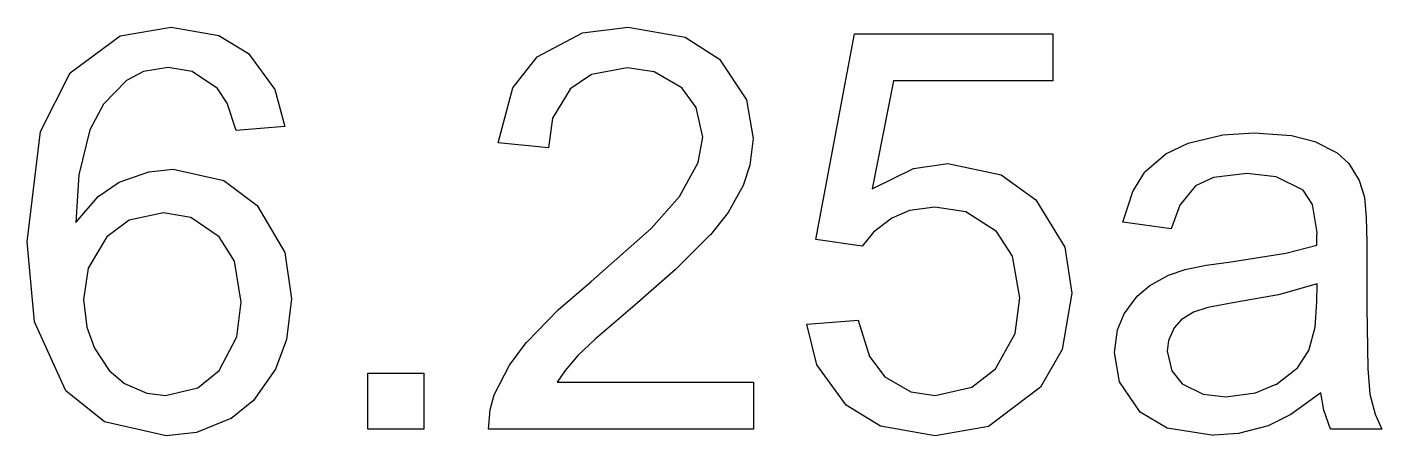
# Model space of a CAD drawing. Header units: millimetres. Extents: x -489 to 574, y -241 to 468.
# Drawn here: x -437.12 to -406.36, y -187.69 to -178.41 of the extents above; entities that cross this region are included whole.
import ezdxf

# ---------------------------------------------------------------- set-up
doc = ezdxf.new("R2010")
doc.units = ezdxf.units.MM
doc.layers.add('01_线宽0.15', color=7, linetype='Continuous')
doc.layers.add('实填充图层01', color=7, linetype='Continuous')

# ---------------------------------------------------------------- blocks, each defined once
blk = doc.blocks.new('图块2066_无名图块')
at = {"layer": '实填充图层01'}
for p, q in [((0.006, 0.146), (-0.213, 0.478)), ((0.213, -0.478), (0.006, 0.146))]:
    blk.add_line(p, q, dxfattribs=at)
blk = doc.blocks.new('图块2067_无名图块')
at = {"layer": '实填充图层01'}
for p, q in [((-0.015, 0.147), (-0.561, 0.239)), ((0.561, -0.239), (-0.015, 0.147))]:
    blk.add_line(p, q, dxfattribs=at)
blk = doc.blocks.new('图块2068_无名图块')
at = {"layer": '实填充图层01'}
for p, q in [((-0.088, 0.056), (-0.474, -0.149)), ((0.474, 0.149), (-0.088, 0.056))]:
    blk.add_line(p, q, dxfattribs=at)
blk = doc.blocks.new('图块2069_无名图块')
at = {"layer": '实填充图层01'}
for p, q in [((0.416, 0.56), (-0.104, 0.02)), ((-0.104, 0.02), (-0.416, -0.56))]:
    blk.add_line(p, q, dxfattribs=at)
blk = doc.blocks.new('图块2070_无名图块')
at = {"layer": '实填充图层01'}
for p, q in [((0.159, 1.051), (-0.091, 0.027)), ((-0.091, 0.027), (-0.159, -1.051))]:
    blk.add_line(p, q, dxfattribs=at)
blk = doc.blocks.new('图块2071_无名图块')
at = {"layer": '实填充图层01'}
for p, q in [((0.015, 0.133), (0.494, 0.455)), ((-0.494, -0.455), (0.015, 0.133))]:
    blk.add_line(p, q, dxfattribs=at)
blk = doc.blocks.new('图块2072_无名图块')
at = {"layer": '实填充图层01'}
for p, q in [((-0.612, -0.149), (0.059, 0.091)), ((0.059, 0.091), (0.612, 0.149))]:
    blk.add_line(p, q, dxfattribs=at)
blk = doc.blocks.new('图块2073_无名图块')
at = {"layer": '实填充图层01'}
for p, q in [((-0.952, 0.412), (0.196, 0.153)), ((0.196, 0.153), (0.952, -0.412))]:
    blk.add_line(p, q, dxfattribs=at)
blk = doc.blocks.new('图块2074_无名图块')
at = {"layer": '实填充图层01'}
for p, q in [((-0.393, 1.063), (0.24, -0.009)), ((0.24, -0.009), (0.393, -1.063))]:
    blk.add_line(p, q, dxfattribs=at)
blk = doc.blocks.new('图块2075_无名图块')
at = {"layer": '实填充图层01'}
for p, q in [((0.184, 0.796), (0.069, -0.125)), ((0.069, -0.125), (-0.184, -0.796))]:
    blk.add_line(p, q, dxfattribs=at)
blk = doc.blocks.new('图块2076_无名图块')
at = {"layer": '实填充图层01'}
for p, q in [((0.508, 0.563), (0.007, -0.153)), ((0.007, -0.153), (-0.508, -0.563))]:
    blk.add_line(p, q, dxfattribs=at)
blk = doc.blocks.new('图块2077_无名图块')
at = {"layer": '实填充图层01'}
for p, q in [((0.732, 0.196), (-0.045, -0.12)), ((-0.045, -0.12), (-0.732, -0.196))]:
    blk.add_line(p, q, dxfattribs=at)
blk = doc.blocks.new('图块2078_无名图块')
at = {"layer": '实填充图层01'}
for p, q in [((-0.263, -0.191), (-1.139, 0.513)), ((1.139, -0.513), (-0.263, -0.191))]:
    blk.add_line(p, q, dxfattribs=at)
blk = doc.blocks.new('图块2079_无名图块')
at = {"layer": '实填充图层01'}
for p, q in [((-0.27, -0.125), (-0.44, 1.691)), ((0.44, -1.691), (-0.27, -0.125))]:
    blk.add_line(p, q, dxfattribs=at)
blk = doc.blocks.new('图块2080_无名图块')
at = {"layer": '实填充图层01'}
for p, q in [((-0.182, 0.584), (0.488, 1.917)), ((-0.488, -1.917), (-0.182, 0.584))]:
    blk.add_line(p, q, dxfattribs=at)
blk = doc.blocks.new('图块2081_无名图块')
at = {"layer": '实填充图层01'}
for p, q in [((-1.147, -0.521), (-0.009, 0.319)), ((-0.009, 0.319), (1.147, 0.521))]:
    blk.add_line(p, q, dxfattribs=at)
blk = doc.blocks.new('图块2082_无名图块')
at = {"layer": '实填充图层01'}
for p, q in [((-0.88, 0.301), (0.201, 0.112)), ((0.201, 0.112), (0.88, -0.301))]:
    blk.add_line(p, q, dxfattribs=at)
blk = doc.blocks.new('图块2083_无名图块')
at = {"layer": '实填充图层01'}
for p, q in [((-0.412, 0.83), (0.185, 0.014)), ((0.185, 0.014), (0.412, -0.83))]:
    blk.add_line(p, q, dxfattribs=at)
blk = doc.blocks.new('图块2084_无名图块')
at = {"layer": '实填充图层01'}
for p, q in [((-0.123, 0.552), (-0.046, -0.079)), ((-0.046, -0.079), (0.123, -0.552))]:
    blk.add_line(p, q, dxfattribs=at)
blk = doc.blocks.new('图块2085_无名图块')
at = {"layer": '实填充图层01'}
for p, q in [((-0.341, 0.401), (-0.006, -0.11)), ((-0.006, -0.11), (0.341, -0.401))]:
    blk.add_line(p, q, dxfattribs=at)
blk = doc.blocks.new('图块2086_无名图块')
at = {"layer": '实填充图层01'}
for p, q in [((-0.465, 0.139), (0.042, -0.085)), ((0.042, -0.085), (0.465, -0.139))]:
    blk.add_line(p, q, dxfattribs=at)
blk = doc.blocks.new('图块2087_无名图块')
at = {"layer": '实填充图层01'}
for p, q in [((0.125, -0.107), (0.61, 0.286)), ((-0.61, -0.286), (0.125, -0.107))]:
    blk.add_line(p, q, dxfattribs=at)
blk = doc.blocks.new('图块2088_无名图块')
at = {"layer": '实填充图层01'}
for p, q in [((0.155, -0.008), (0.253, 0.776)), ((-0.253, -0.776), (0.155, -0.008))]:
    blk.add_line(p, q, dxfattribs=at)
blk = doc.blocks.new('图块2089_无名图块')
at = {"layer": '实填充图层01'}
for p, q in [((0.093, 0.188), (-0.25, 0.743)), ((0.25, -0.743), (0.093, 0.188))]:
    blk.add_line(p, q, dxfattribs=at)
blk = doc.blocks.new('图块2090_无名图块')
at = {"layer": '实填充图层01'}
for p, q in [((-0.009, 0.166), (-0.635, 0.272)), ((0.635, -0.272), (-0.009, 0.166))]:
    blk.add_line(p, q, dxfattribs=at)
blk = doc.blocks.new('图块2091_无名图块')
at = {"layer": '实填充图层01'}
for p, q in [((-0.134, 0.101), (-0.642, -0.272)), ((0.642, 0.272), (-0.134, 0.101))]:
    blk.add_line(p, q, dxfattribs=at)
blk = doc.blocks.new('图块2092_无名图块')
at = {"layer": '实填充图层01'}
for p, q in [((0.264, 0.712), (-0.162, -0.002)), ((-0.162, -0.002), (-0.264, -0.712))]:
    blk.add_line(p, q, dxfattribs=at)
blk = doc.blocks.new('图块2093_无名图块')
at = {"layer": '实填充图层01'}
for p, q in [((-0.03, 0.054), (0.066, 0.388)), ((-0.066, -0.388), (-0.03, 0.054))]:
    blk.add_line(p, q, dxfattribs=at)
blk = doc.blocks.new('图块2094_无名图块')
at = {"layer": '实填充图层01'}
for p, q in [((-0.024, 0.077), (0.371, 0.604)), ((-0.371, -0.604), (-0.024, 0.077))]:
    blk.add_line(p, q, dxfattribs=at)
blk = doc.blocks.new('图块2095_无名图块')
at = {"layer": '实填充图层01'}
for p, q in [((-0.02, 0.037), (0.73, 0.686)), ((-0.73, -0.686), (-0.02, 0.037))]:
    blk.add_line(p, q, dxfattribs=at)
blk = doc.blocks.new('图块2096_无名图块')
at = {"layer": '实填充图层01'}
for p, q in [((0.355, 0.24), (1.001, 0.963)), ((-1.001, -0.963), (0.355, 0.24))]:
    blk.add_line(p, q, dxfattribs=at)
blk = doc.blocks.new('图块2097_无名图块')
at = {"layer": '实填充图层01'}
for p, q in [((0.161, 0.1), (0.263, 0.673)), ((-0.263, -0.673), (0.161, 0.1))]:
    blk.add_line(p, q, dxfattribs=at)
blk = doc.blocks.new('图块2098_无名图块')
at = {"layer": '实填充图层01'}
for p, q in [((0.089, 0.118), (-0.238, 0.56)), ((0.238, -0.56), (0.089, 0.118))]:
    blk.add_line(p, q, dxfattribs=at)
blk = doc.blocks.new('图块2099_无名图块')
at = {"layer": '实填充图层01'}
for p, q in [((-0.004, 0.139), (-0.621, 0.228)), ((0.621, -0.228), (-0.004, 0.139))]:
    blk.add_line(p, q, dxfattribs=at)
blk = doc.blocks.new('图块2100_无名图块')
at = {"layer": '实填充图层01'}
for p, q in [((-0.158, 0.09), (-0.648, -0.241)), ((0.648, 0.241), (-0.158, 0.09))]:
    blk.add_line(p, q, dxfattribs=at)
blk = doc.blocks.new('图块2101_无名图块')
at = {"layer": '实填充图层01'}
for p, q in [((0.246, 0.667), (-0.148, 0.012)), ((-0.148, 0.012), (-0.246, -0.667))]:
    blk.add_line(p, q, dxfattribs=at)
blk = doc.blocks.new('图块2102_无名图块')
at = {"layer": '实填充图层01'}
for p, q in [((-0.107, 0.268), (0.443, 0.978)), ((-0.443, -0.978), (-0.107, 0.268))]:
    blk.add_line(p, q, dxfattribs=at)
blk = doc.blocks.new('图块2103_无名图块')
at = {"layer": '实填充图层01'}
for p, q in [((-0.006, 0.206), (1.034, 0.337)), ((-1.034, -0.337), (-0.006, 0.206))]:
    blk.add_line(p, q, dxfattribs=at)
blk = doc.blocks.new('图块2104_无名图块')
at = {"layer": '实填充图层01'}
for p, q in [((-1.036, 0.363), (0.259, 0.136)), ((0.259, 0.136), (1.036, -0.363))]:
    blk.add_line(p, q, dxfattribs=at)
blk = doc.blocks.new('图块2105_无名图块')
at = {"layer": '实填充图层01'}
for p, q in [((-0.382, 0.901), (0.234, -0.023)), ((0.234, -0.023), (0.382, -0.901))]:
    blk.add_line(p, q, dxfattribs=at)
blk = doc.blocks.new('图块2106_无名图块')
at = {"layer": '实填充图层01'}
for p, q in [((0.112, 0.537), (0.042, -0.069)), ((0.042, -0.069), (-0.112, -0.537))]:
    blk.add_line(p, q, dxfattribs=at)
blk = doc.blocks.new('图块2107_无名图块')
at = {"layer": '实填充图层01'}
for p, q in [((0.37, 0.557), (0.028, -0.053)), ((0.028, -0.053), (-0.37, -0.557))]:
    blk.add_line(p, q, dxfattribs=at)
blk = doc.blocks.new('图块2108_无名图块')
at = {"layer": '实填充图层01'}
for p, q in [((0.861, 0.8), (0.064, 0.011)), ((0.064, 0.011), (-0.861, -0.8))]:
    blk.add_line(p, q, dxfattribs=at)
blk = doc.blocks.new('图块2109_无名图块')
at = {"layer": '实填充图层01'}
for p, q in [((0.647, 0.573), (-0.255, -0.202)), ((-0.255, -0.202), (-0.647, -0.573))]:
    blk.add_line(p, q, dxfattribs=at)
blk = doc.blocks.new('图块2110_无名图块')
at = {"layer": '实填充图层01'}
for p, q in [((0.236, 0.303), (-0.053, -0.036)), ((-0.053, -0.036), (-0.236, -0.303))]:
    blk.add_line(p, q, dxfattribs=at)
blk = doc.blocks.new('图块2111_无名图块')
at = {"layer": '实填充图层01'}
for p, q in [((-0.301, 0.642), (-0.048, -0.181)), ((-0.048, -0.181), (0.301, -0.642))]:
    blk.add_line(p, q, dxfattribs=at)
blk = doc.blocks.new('图块2112_无名图块')
at = {"layer": '实填充图层01'}
for p, q in [((-0.574, 0.215), (0.018, -0.131)), ((0.018, -0.131), (0.574, -0.215))]:
    blk.add_line(p, q, dxfattribs=at)
blk = doc.blocks.new('图块2113_无名图块')
at = {"layer": '实填充图层01'}
for p, q in [((0.146, -0.113), (0.685, 0.304)), ((-0.685, -0.304), (0.146, -0.113))]:
    blk.add_line(p, q, dxfattribs=at)
blk = doc.blocks.new('图块2114_无名图块')
at = {"layer": '实填充图层01'}
for p, q in [((0.169, 0), (0.276, 0.806)), ((-0.276, -0.806), (0.169, 0))]:
    blk.add_line(p, q, dxfattribs=at)
blk = doc.blocks.new('图块2115_无名图块')
at = {"layer": '实填充图层01'}
for p, q in [((0.099, 0.19), (-0.265, 0.754)), ((0.265, -0.754), (0.099, 0.19))]:
    blk.add_line(p, q, dxfattribs=at)
blk = doc.blocks.new('图块2116_无名图块')
at = {"layer": '实填充图层01'}
for p, q in [((0, 0.169), (-0.702, 0.276)), ((0.702, -0.276), (0, 0.169))]:
    blk.add_line(p, q, dxfattribs=at)
blk = doc.blocks.new('图块2117_无名图块')
at = {"layer": '实填充图层01'}
for p, q in [((-0.086, 0.046), (-0.487, -0.124)), ((0.487, 0.124), (-0.086, 0.046))]:
    blk.add_line(p, q, dxfattribs=at)
blk = doc.blocks.new('图块2118_无名图块')
at = {"layer": '实填充图层01'}
for p, q in [((0.338, 0.321), (-0.085, -0.002)), ((-0.085, -0.002), (-0.338, -0.321))]:
    blk.add_line(p, q, dxfattribs=at)
blk = doc.blocks.new('图块2119_无名图块')
at = {"layer": '实填充图层01'}
for p, q in [((-0.856, -0.287), (0.083, 0.176)), ((0.083, 0.176), (0.856, 0.287))]:
    blk.add_line(p, q, dxfattribs=at)
blk = doc.blocks.new('图块2120_无名图块')
at = {"layer": '实填充图层01'}
for p, q in [((-1.002, 0.413), (0.212, 0.154)), ((0.212, 0.154), (1.002, -0.413))]:
    blk.add_line(p, q, dxfattribs=at)
blk = doc.blocks.new('图块2121_无名图块')
at = {"layer": '实填充图层01'}
for p, q in [((-0.408, 1.06), (0.25, -0.011)), ((0.25, -0.011), (0.408, -1.06))]:
    blk.add_line(p, q, dxfattribs=at)
blk = doc.blocks.new('图块2122_无名图块')
at = {"layer": '实填充图层01'}
for p, q in [((0.359, 1.067), (0.134, -0.211)), ((0.134, -0.211), (-0.359, -1.067))]:
    blk.add_line(p, q, dxfattribs=at)
blk = doc.blocks.new('图块2123_无名图块')
at = {"layer": '实填充图层01'}
for p, q in [((1.193, 0.552), (0.014, -0.339)), ((0.014, -0.339), (-1.193, -0.552))]:
    blk.add_line(p, q, dxfattribs=at)
blk = doc.blocks.new('图块2124_无名图块')
at = {"layer": '实填充图层01'}
for p, q in [((-0.233, -0.13), (-1.011, 0.348)), ((1.011, -0.348), (-0.233, -0.13))]:
    blk.add_line(p, q, dxfattribs=at)
blk = doc.blocks.new('图块2125_无名图块')
at = {"layer": '实填充图层01'}
for p, q in [((-0.22, -0.001), (-0.448, 0.922)), ((0.448, -0.922), (-0.22, -0.001))]:
    blk.add_line(p, q, dxfattribs=at)
blk = doc.blocks.new('图块2126_无名图块')
at = {"layer": '实填充图层01'}
for p, q in [((0.599, 0.374), (-0.084, -0.121)), ((-0.084, -0.121), (-0.599, -0.374))]:
    blk.add_line(p, q, dxfattribs=at)
blk = doc.blocks.new('图块2127_无名图块')
at = {"layer": '实填充图层01'}
for p, q in [((0.617, 0.109), (-0.053, -0.067)), ((-0.053, -0.067), (-0.617, -0.109))]:
    blk.add_line(p, q, dxfattribs=at)
blk = doc.blocks.new('图块2128_无名图块')
at = {"layer": '实填充图层01'}
for p, q in [((-0.224, -0.099), (-0.835, 0.265)), ((0.835, -0.265), (-0.224, -0.099))]:
    blk.add_line(p, q, dxfattribs=at)
blk = doc.blocks.new('图块2129_无名图块')
at = {"layer": '实填充图层01'}
for p, q in [((-0.179, 0.008), (-0.292, 0.675)), ((0.292, -0.675), (-0.179, 0.008))]:
    blk.add_line(p, q, dxfattribs=at)
blk = doc.blocks.new('图块2130_无名图块')
at = {"layer": '实填充图层01'}
for p, q in [((-0.041, 0.073), (0.11, 0.441)), ((-0.11, -0.441), (-0.041, 0.073))]:
    blk.add_line(p, q, dxfattribs=at)
blk = doc.blocks.new('图块2131_无名图块')
at = {"layer": '实填充图层01'}
for p, q in [((0.002, 0.077), (0.289, 0.32)), ((-0.289, -0.32), (0.002, 0.077))]:
    blk.add_line(p, q, dxfattribs=at)
blk = doc.blocks.new('图块2132_无名图块')
at = {"layer": '实填充图层01'}
for p, q in [((-0.402, -0.183), (0.026, 0.051)), ((0.026, 0.051), (0.402, 0.183))]:
    blk.add_line(p, q, dxfattribs=at)
blk = doc.blocks.new('图块2133_无名图块')
at = {"layer": '实填充图层01'}
for p, q in [((-0.497, -0.084), (-0.022, 0.011)), ((-0.022, 0.011), (0.497, 0.084))]:
    blk.add_line(p, q, dxfattribs=at)
blk = doc.blocks.new('图块2134_无名图块')
at = {"layer": '实填充图层01'}
for p, q in [((-0.997, -0.192), (0.296, 0.007)), ((0.296, 0.007), (0.997, 0.192))]:
    blk.add_line(p, q, dxfattribs=at)
blk = doc.blocks.new('图块2135_无名图块')
at = {"layer": '实填充图层01'}
for p, q in [((-0.003, -0.145), (0.002, 0.059)), ((0.002, 0.059), (0.003, 0.145))]:
    blk.add_line(p, q, dxfattribs=at)
blk = doc.blocks.new('图块2136_无名图块')
at = {"layer": '实填充图层01'}
for p, q in [((0.059, 0.156), (-0.159, 0.479)), ((0.159, -0.479), (0.059, 0.156))]:
    blk.add_line(p, q, dxfattribs=at)
blk = doc.blocks.new('图块2137_无名图块')
at = {"layer": '实填充图层01'}
for p, q in [((0.026, 0.116), (-0.637, 0.188)), ((0.637, -0.188), (0.026, 0.116))]:
    blk.add_line(p, q, dxfattribs=at)
blk = doc.blocks.new('图块2138_无名图块')
at = {"layer": '实填充图层01'}
for p, q in [((-0.173, 0.051), (-0.583, -0.139)), ((0.583, 0.139), (-0.173, 0.051))]:
    blk.add_line(p, q, dxfattribs=at)
blk = doc.blocks.new('图块2139_无名图块')
at = {"layer": '实填充图层01'}
for p, q in [((0.278, 0.49), (-0.082, 0.047)), ((-0.082, 0.047), (-0.278, -0.49))]:
    blk.add_line(p, q, dxfattribs=at)
blk = doc.blocks.new('图块2140_无名图块')
at = {"layer": '实填充图层01'}
for p, q in [((-0.018, 0.135), (0.245, 0.567)), ((-0.245, -0.567), (-0.018, 0.135))]:
    blk.add_line(p, q, dxfattribs=at)
blk = doc.blocks.new('图块2141_无名图块')
at = {"layer": '实填充图层01'}
for p, q in [((-0.016, 0.088), (0.495, 0.332)), ((-0.495, -0.332), (-0.016, 0.088))]:
    blk.add_line(p, q, dxfattribs=at)
blk = doc.blocks.new('图块2142_无名图块')
at = {"layer": '实填充图层01'}
for p, q in [((-0.749, -0.116), (0.039, 0.071)), ((0.039, 0.071), (0.749, 0.116))]:
    blk.add_line(p, q, dxfattribs=at)
blk = doc.blocks.new('图块2143_无名图块')
at = {"layer": '实填充图层01'}
for p, q in [((-0.688, 0.099), (0.16, 0.037)), ((0.16, 0.037), (0.688, -0.099))]:
    blk.add_line(p, q, dxfattribs=at)
blk = doc.blocks.new('图块2144_无名图块')
at = {"layer": '实填充图层01'}
for p, q in [((-0.388, 0.25), (0.116, -0.005)), ((0.116, -0.005), (0.388, -0.25))]:
    blk.add_line(p, q, dxfattribs=at)
blk = doc.blocks.new('图块2145_无名图块')
at = {"layer": '实填充图层01'}
for p, q in [((-0.175, 0.381), (0.057, -0.007)), ((0.057, -0.007), (0.175, -0.381))]:
    blk.add_line(p, q, dxfattribs=at)
blk = doc.blocks.new('图块2146_无名图块')
at = {"layer": '实填充图层01'}
for p, q in [((-0.027, 0.513), (0.017, 0.05)), ((0.017, 0.05), (0.027, -0.513))]:
    blk.add_line(p, q, dxfattribs=at)
blk = doc.blocks.new('图块2147_无名图块')
at = {"layer": '实填充图层01'}
for p, q in [((-0.035, 0.983), (-0.013, -0.398)), ((-0.013, -0.398), (0.035, -0.983))]:
    blk.add_line(p, q, dxfattribs=at)
blk = doc.blocks.new('图块2148_无名图块')
at = {"layer": '实填充图层01'}
for p, q in [((-0.136, 0.398), (-0.017, -0.056)), ((-0.017, -0.056), (0.136, -0.398))]:
    blk.add_line(p, q, dxfattribs=at)
blk = doc.blocks.new('图块2149_无名图块')
at = {"layer": '实填充图层01'}
for p, q in [((-0.043, 0.02), (-0.108, 0.413)), ((0.108, -0.413), (-0.043, 0.02))]:
    blk.add_line(p, q, dxfattribs=at)
blk = doc.blocks.new('图块2150_无名图块')
at = {"layer": '实填充图层01'}
for p, q in [((0.914, 0.21), (0.04, -0.044)), ((0.04, -0.044), (-0.914, -0.21))]:
    blk.add_line(p, q, dxfattribs=at)
blk = doc.blocks.new('图块2151_无名图块')
at = {"layer": '实填充图层01'}
for p, q in [((0.489, 0.111), (-0.159, -0.007)), ((-0.159, -0.007), (-0.489, -0.111))]:
    blk.add_line(p, q, dxfattribs=at)
blk = doc.blocks.new('图块2152_无名图块')
at = {"layer": '实填充图层01'}
for p, q in [((-0.058, 0.006), (-0.22, -0.18)), ((0.22, 0.18), (-0.058, 0.006))]:
    blk.add_line(p, q, dxfattribs=at)
blk = doc.blocks.new('图块2153_无名图块')
at = {"layer": '实填充图层01'}
for p, q in [((0.078, 0.265), (-0.048, -0.018)), ((-0.048, -0.018), (-0.078, -0.265))]:
    blk.add_line(p, q, dxfattribs=at)
blk = doc.blocks.new('图块2154_无名图块')
at = {"layer": '实填充图层01'}
for p, q in [((-0.169, 0.369), (-0.064, -0.08)), ((-0.064, -0.08), (0.169, -0.369))]:
    blk.add_line(p, q, dxfattribs=at)
blk = doc.blocks.new('图块2155_无名图块')
at = {"layer": '实填充图层01'}
for p, q in [((-0.495, 0.148), (-0.017, -0.091)), ((-0.017, -0.091), (0.495, -0.148))]:
    blk.add_line(p, q, dxfattribs=at)
blk = doc.blocks.new('图块2156_无名图块')
at = {"layer": '实填充图层01'}
for p, q in [((0.103, -0.053), (0.575, 0.141)), ((-0.575, -0.141), (0.103, -0.053))]:
    blk.add_line(p, q, dxfattribs=at)
blk = doc.blocks.new('图块2157_无名图块')
at = {"layer": '实填充图层01'}
for p, q in [((0.11, -0.005), (0.369, 0.383)), ((-0.369, -0.383), (0.11, -0.005))]:
    blk.add_line(p, q, dxfattribs=at)
blk = doc.blocks.new('图块2158_无名图块')
at = {"layer": '实填充图层01'}
for p, q in [((0.055, -0.021), (0.09, 0.556)), ((-0.09, -0.556), (0.055, -0.021))]:
    blk.add_line(p, q, dxfattribs=at)
blk = doc.blocks.new('图块2312_无名图块')
at = {"layer": '实填充图层01'}
for p, q in [((0.006, 0.146), (-0.213, 0.478)), ((0.213, -0.478), (0.006, 0.146))]:
    blk.add_line(p, q, dxfattribs=at)
blk = doc.blocks.new('图块2313_无名图块')
at = {"layer": '实填充图层01'}
for p, q in [((-0.015, 0.147), (-0.561, 0.239)), ((0.561, -0.239), (-0.015, 0.147))]:
    blk.add_line(p, q, dxfattribs=at)
blk = doc.blocks.new('图块2314_无名图块')
at = {"layer": '实填充图层01'}
for p, q in [((-0.088, 0.056), (-0.474, -0.149)), ((0.474, 0.149), (-0.088, 0.056))]:
    blk.add_line(p, q, dxfattribs=at)
blk = doc.blocks.new('图块2315_无名图块')
at = {"layer": '实填充图层01'}
for p, q in [((0.416, 0.56), (-0.104, 0.02)), ((-0.104, 0.02), (-0.416, -0.56))]:
    blk.add_line(p, q, dxfattribs=at)
blk = doc.blocks.new('图块2316_无名图块')
at = {"layer": '实填充图层01'}
for p, q in [((0.159, 1.051), (-0.091, 0.027)), ((-0.091, 0.027), (-0.159, -1.051))]:
    blk.add_line(p, q, dxfattribs=at)
blk = doc.blocks.new('图块2317_无名图块')
at = {"layer": '实填充图层01'}
for p, q in [((0.015, 0.133), (0.494, 0.455)), ((-0.494, -0.455), (0.015, 0.133))]:
    blk.add_line(p, q, dxfattribs=at)
blk = doc.blocks.new('图块2318_无名图块')
at = {"layer": '实填充图层01'}
for p, q in [((-0.612, -0.149), (0.059, 0.091)), ((0.059, 0.091), (0.612, 0.149))]:
    blk.add_line(p, q, dxfattribs=at)
blk = doc.blocks.new('图块2319_无名图块')
at = {"layer": '实填充图层01'}
for p, q in [((-0.952, 0.412), (0.196, 0.153)), ((0.196, 0.153), (0.952, -0.412))]:
    blk.add_line(p, q, dxfattribs=at)
blk = doc.blocks.new('图块2320_无名图块')
at = {"layer": '实填充图层01'}
for p, q in [((-0.393, 1.063), (0.24, -0.009)), ((0.24, -0.009), (0.393, -1.063))]:
    blk.add_line(p, q, dxfattribs=at)
blk = doc.blocks.new('图块2321_无名图块')
at = {"layer": '实填充图层01'}
for p, q in [((0.184, 0.796), (0.069, -0.125)), ((0.069, -0.125), (-0.184, -0.796))]:
    blk.add_line(p, q, dxfattribs=at)
blk = doc.blocks.new('图块2322_无名图块')
at = {"layer": '实填充图层01'}
for p, q in [((0.508, 0.563), (0.007, -0.153)), ((0.007, -0.153), (-0.508, -0.563))]:
    blk.add_line(p, q, dxfattribs=at)
blk = doc.blocks.new('图块2323_无名图块')
at = {"layer": '实填充图层01'}
for p, q in [((0.732, 0.196), (-0.045, -0.12)), ((-0.045, -0.12), (-0.732, -0.196))]:
    blk.add_line(p, q, dxfattribs=at)
blk = doc.blocks.new('图块2324_无名图块')
at = {"layer": '实填充图层01'}
for p, q in [((-0.263, -0.191), (-1.139, 0.513)), ((1.139, -0.513), (-0.263, -0.191))]:
    blk.add_line(p, q, dxfattribs=at)
blk = doc.blocks.new('图块2325_无名图块')
at = {"layer": '实填充图层01'}
for p, q in [((-0.27, -0.125), (-0.44, 1.691)), ((0.44, -1.691), (-0.27, -0.125))]:
    blk.add_line(p, q, dxfattribs=at)
blk = doc.blocks.new('图块2326_无名图块')
at = {"layer": '实填充图层01'}
for p, q in [((-0.182, 0.584), (0.488, 1.917)), ((-0.488, -1.917), (-0.182, 0.584))]:
    blk.add_line(p, q, dxfattribs=at)
blk = doc.blocks.new('图块2327_无名图块')
at = {"layer": '实填充图层01'}
for p, q in [((-1.147, -0.521), (-0.009, 0.319)), ((-0.009, 0.319), (1.147, 0.521))]:
    blk.add_line(p, q, dxfattribs=at)
blk = doc.blocks.new('图块2328_无名图块')
at = {"layer": '实填充图层01'}
for p, q in [((-0.88, 0.301), (0.201, 0.112)), ((0.201, 0.112), (0.88, -0.301))]:
    blk.add_line(p, q, dxfattribs=at)
blk = doc.blocks.new('图块2329_无名图块')
at = {"layer": '实填充图层01'}
for p, q in [((-0.412, 0.83), (0.185, 0.014)), ((0.185, 0.014), (0.412, -0.83))]:
    blk.add_line(p, q, dxfattribs=at)
blk = doc.blocks.new('图块2330_无名图块')
at = {"layer": '实填充图层01'}
for p, q in [((-0.123, 0.552), (-0.046, -0.079)), ((-0.046, -0.079), (0.123, -0.552))]:
    blk.add_line(p, q, dxfattribs=at)
blk = doc.blocks.new('图块2331_无名图块')
at = {"layer": '实填充图层01'}
for p, q in [((-0.341, 0.401), (-0.006, -0.11)), ((-0.006, -0.11), (0.341, -0.401))]:
    blk.add_line(p, q, dxfattribs=at)
blk = doc.blocks.new('图块2332_无名图块')
at = {"layer": '实填充图层01'}
for p, q in [((-0.465, 0.139), (0.042, -0.085)), ((0.042, -0.085), (0.465, -0.139))]:
    blk.add_line(p, q, dxfattribs=at)
blk = doc.blocks.new('图块2333_无名图块')
at = {"layer": '实填充图层01'}
for p, q in [((0.125, -0.107), (0.61, 0.286)), ((-0.61, -0.286), (0.125, -0.107))]:
    blk.add_line(p, q, dxfattribs=at)
blk = doc.blocks.new('图块2334_无名图块')
at = {"layer": '实填充图层01'}
for p, q in [((0.155, -0.008), (0.253, 0.776)), ((-0.253, -0.776), (0.155, -0.008))]:
    blk.add_line(p, q, dxfattribs=at)
blk = doc.blocks.new('图块2335_无名图块')
at = {"layer": '实填充图层01'}
for p, q in [((0.093, 0.188), (-0.25, 0.743)), ((0.25, -0.743), (0.093, 0.188))]:
    blk.add_line(p, q, dxfattribs=at)
blk = doc.blocks.new('图块2336_无名图块')
at = {"layer": '实填充图层01'}
for p, q in [((-0.009, 0.166), (-0.635, 0.272)), ((0.635, -0.272), (-0.009, 0.166))]:
    blk.add_line(p, q, dxfattribs=at)
blk = doc.blocks.new('图块2337_无名图块')
at = {"layer": '实填充图层01'}
for p, q in [((-0.134, 0.101), (-0.642, -0.272)), ((0.642, 0.272), (-0.134, 0.101))]:
    blk.add_line(p, q, dxfattribs=at)
blk = doc.blocks.new('图块2338_无名图块')
at = {"layer": '实填充图层01'}
for p, q in [((0.264, 0.712), (-0.162, -0.002)), ((-0.162, -0.002), (-0.264, -0.712))]:
    blk.add_line(p, q, dxfattribs=at)
blk = doc.blocks.new('图块2339_无名图块')
at = {"layer": '实填充图层01'}
for p, q in [((-0.03, 0.054), (0.066, 0.388)), ((-0.066, -0.388), (-0.03, 0.054))]:
    blk.add_line(p, q, dxfattribs=at)
blk = doc.blocks.new('图块2340_无名图块')
at = {"layer": '实填充图层01'}
for p, q in [((-0.024, 0.077), (0.371, 0.604)), ((-0.371, -0.604), (-0.024, 0.077))]:
    blk.add_line(p, q, dxfattribs=at)
blk = doc.blocks.new('图块2341_无名图块')
at = {"layer": '实填充图层01'}
for p, q in [((-0.02, 0.037), (0.73, 0.686)), ((-0.73, -0.686), (-0.02, 0.037))]:
    blk.add_line(p, q, dxfattribs=at)
blk = doc.blocks.new('图块2342_无名图块')
at = {"layer": '实填充图层01'}
for p, q in [((0.355, 0.24), (1.001, 0.963)), ((-1.001, -0.963), (0.355, 0.24))]:
    blk.add_line(p, q, dxfattribs=at)
blk = doc.blocks.new('图块2343_无名图块')
at = {"layer": '实填充图层01'}
for p, q in [((0.161, 0.1), (0.263, 0.673)), ((-0.263, -0.673), (0.161, 0.1))]:
    blk.add_line(p, q, dxfattribs=at)
blk = doc.blocks.new('图块2344_无名图块')
at = {"layer": '实填充图层01'}
for p, q in [((0.089, 0.118), (-0.238, 0.56)), ((0.238, -0.56), (0.089, 0.118))]:
    blk.add_line(p, q, dxfattribs=at)
blk = doc.blocks.new('图块2345_无名图块')
at = {"layer": '实填充图层01'}
for p, q in [((-0.004, 0.139), (-0.621, 0.228)), ((0.621, -0.228), (-0.004, 0.139))]:
    blk.add_line(p, q, dxfattribs=at)
blk = doc.blocks.new('图块2346_无名图块')
at = {"layer": '实填充图层01'}
for p, q in [((-0.158, 0.09), (-0.648, -0.241)), ((0.648, 0.241), (-0.158, 0.09))]:
    blk.add_line(p, q, dxfattribs=at)
blk = doc.blocks.new('图块2347_无名图块')
at = {"layer": '实填充图层01'}
for p, q in [((0.246, 0.667), (-0.148, 0.012)), ((-0.148, 0.012), (-0.246, -0.667))]:
    blk.add_line(p, q, dxfattribs=at)
blk = doc.blocks.new('图块2348_无名图块')
at = {"layer": '实填充图层01'}
for p, q in [((-0.107, 0.268), (0.443, 0.978)), ((-0.443, -0.978), (-0.107, 0.268))]:
    blk.add_line(p, q, dxfattribs=at)
blk = doc.blocks.new('图块2349_无名图块')
at = {"layer": '实填充图层01'}
for p, q in [((-0.006, 0.206), (1.034, 0.337)), ((-1.034, -0.337), (-0.006, 0.206))]:
    blk.add_line(p, q, dxfattribs=at)
blk = doc.blocks.new('图块2350_无名图块')
at = {"layer": '实填充图层01'}
for p, q in [((-1.036, 0.363), (0.259, 0.136)), ((0.259, 0.136), (1.036, -0.363))]:
    blk.add_line(p, q, dxfattribs=at)
blk = doc.blocks.new('图块2351_无名图块')
at = {"layer": '实填充图层01'}
for p, q in [((-0.382, 0.901), (0.234, -0.023)), ((0.234, -0.023), (0.382, -0.901))]:
    blk.add_line(p, q, dxfattribs=at)
blk = doc.blocks.new('图块2352_无名图块')
at = {"layer": '实填充图层01'}
for p, q in [((0.112, 0.537), (0.042, -0.069)), ((0.042, -0.069), (-0.112, -0.537))]:
    blk.add_line(p, q, dxfattribs=at)
blk = doc.blocks.new('图块2353_无名图块')
at = {"layer": '实填充图层01'}
for p, q in [((0.37, 0.557), (0.028, -0.053)), ((0.028, -0.053), (-0.37, -0.557))]:
    blk.add_line(p, q, dxfattribs=at)
blk = doc.blocks.new('图块2354_无名图块')
at = {"layer": '实填充图层01'}
for p, q in [((0.861, 0.8), (0.064, 0.011)), ((0.064, 0.011), (-0.861, -0.8))]:
    blk.add_line(p, q, dxfattribs=at)
blk = doc.blocks.new('图块2355_无名图块')
at = {"layer": '实填充图层01'}
for p, q in [((0.647, 0.573), (-0.255, -0.202)), ((-0.255, -0.202), (-0.647, -0.573))]:
    blk.add_line(p, q, dxfattribs=at)
blk = doc.blocks.new('图块2356_无名图块')
at = {"layer": '实填充图层01'}
for p, q in [((0.236, 0.303), (-0.053, -0.036)), ((-0.053, -0.036), (-0.236, -0.303))]:
    blk.add_line(p, q, dxfattribs=at)
blk = doc.blocks.new('图块2357_无名图块')
at = {"layer": '实填充图层01'}
for p, q in [((-0.301, 0.642), (-0.048, -0.181)), ((-0.048, -0.181), (0.301, -0.642))]:
    blk.add_line(p, q, dxfattribs=at)
blk = doc.blocks.new('图块2358_无名图块')
at = {"layer": '实填充图层01'}
for p, q in [((-0.574, 0.215), (0.018, -0.131)), ((0.018, -0.131), (0.574, -0.215))]:
    blk.add_line(p, q, dxfattribs=at)
blk = doc.blocks.new('图块2359_无名图块')
at = {"layer": '实填充图层01'}
for p, q in [((0.146, -0.113), (0.685, 0.304)), ((-0.685, -0.304), (0.146, -0.113))]:
    blk.add_line(p, q, dxfattribs=at)
blk = doc.blocks.new('图块2360_无名图块')
at = {"layer": '实填充图层01'}
for p, q in [((0.169, 0), (0.276, 0.806)), ((-0.276, -0.806), (0.169, 0))]:
    blk.add_line(p, q, dxfattribs=at)
blk = doc.blocks.new('图块2361_无名图块')
at = {"layer": '实填充图层01'}
for p, q in [((0.099, 0.19), (-0.265, 0.754)), ((0.265, -0.754), (0.099, 0.19))]:
    blk.add_line(p, q, dxfattribs=at)
blk = doc.blocks.new('图块2362_无名图块')
at = {"layer": '实填充图层01'}
for p, q in [((0, 0.169), (-0.702, 0.276)), ((0.702, -0.276), (0, 0.169))]:
    blk.add_line(p, q, dxfattribs=at)
blk = doc.blocks.new('图块2363_无名图块')
at = {"layer": '实填充图层01'}
for p, q in [((-0.086, 0.046), (-0.487, -0.124)), ((0.487, 0.124), (-0.086, 0.046))]:
    blk.add_line(p, q, dxfattribs=at)
blk = doc.blocks.new('图块2364_无名图块')
at = {"layer": '实填充图层01'}
for p, q in [((0.338, 0.321), (-0.085, -0.002)), ((-0.085, -0.002), (-0.338, -0.321))]:
    blk.add_line(p, q, dxfattribs=at)
blk = doc.blocks.new('图块2365_无名图块')
at = {"layer": '实填充图层01'}
for p, q in [((-0.856, -0.287), (0.083, 0.176)), ((0.083, 0.176), (0.856, 0.287))]:
    blk.add_line(p, q, dxfattribs=at)
blk = doc.blocks.new('图块2366_无名图块')
at = {"layer": '实填充图层01'}
for p, q in [((-1.002, 0.413), (0.212, 0.154)), ((0.212, 0.154), (1.002, -0.413))]:
    blk.add_line(p, q, dxfattribs=at)
blk = doc.blocks.new('图块2367_无名图块')
at = {"layer": '实填充图层01'}
for p, q in [((-0.408, 1.06), (0.25, -0.011)), ((0.25, -0.011), (0.408, -1.06))]:
    blk.add_line(p, q, dxfattribs=at)
blk = doc.blocks.new('图块2368_无名图块')
at = {"layer": '实填充图层01'}
for p, q in [((0.359, 1.067), (0.134, -0.211)), ((0.134, -0.211), (-0.359, -1.067))]:
    blk.add_line(p, q, dxfattribs=at)
blk = doc.blocks.new('图块2369_无名图块')
at = {"layer": '实填充图层01'}
for p, q in [((1.193, 0.552), (0.014, -0.339)), ((0.014, -0.339), (-1.193, -0.552))]:
    blk.add_line(p, q, dxfattribs=at)
blk = doc.blocks.new('图块2370_无名图块')
at = {"layer": '实填充图层01'}
for p, q in [((-0.233, -0.13), (-1.011, 0.348)), ((1.011, -0.348), (-0.233, -0.13))]:
    blk.add_line(p, q, dxfattribs=at)
blk = doc.blocks.new('图块2371_无名图块')
at = {"layer": '实填充图层01'}
for p, q in [((-0.22, -0.001), (-0.448, 0.922)), ((0.448, -0.922), (-0.22, -0.001))]:
    blk.add_line(p, q, dxfattribs=at)
blk = doc.blocks.new('图块2372_无名图块')
at = {"layer": '实填充图层01'}
for p, q in [((0.599, 0.374), (-0.084, -0.121)), ((-0.084, -0.121), (-0.599, -0.374))]:
    blk.add_line(p, q, dxfattribs=at)
blk = doc.blocks.new('图块2373_无名图块')
at = {"layer": '实填充图层01'}
for p, q in [((0.617, 0.109), (-0.053, -0.067)), ((-0.053, -0.067), (-0.617, -0.109))]:
    blk.add_line(p, q, dxfattribs=at)
blk = doc.blocks.new('图块2374_无名图块')
at = {"layer": '实填充图层01'}
for p, q in [((-0.224, -0.099), (-0.835, 0.265)), ((0.835, -0.265), (-0.224, -0.099))]:
    blk.add_line(p, q, dxfattribs=at)
blk = doc.blocks.new('图块2375_无名图块')
at = {"layer": '实填充图层01'}
for p, q in [((-0.179, 0.008), (-0.292, 0.675)), ((0.292, -0.675), (-0.179, 0.008))]:
    blk.add_line(p, q, dxfattribs=at)
blk = doc.blocks.new('图块2376_无名图块')
at = {"layer": '实填充图层01'}
for p, q in [((-0.041, 0.073), (0.11, 0.441)), ((-0.11, -0.441), (-0.041, 0.073))]:
    blk.add_line(p, q, dxfattribs=at)
blk = doc.blocks.new('图块2377_无名图块')
at = {"layer": '实填充图层01'}
for p, q in [((0.002, 0.077), (0.289, 0.32)), ((-0.289, -0.32), (0.002, 0.077))]:
    blk.add_line(p, q, dxfattribs=at)
blk = doc.blocks.new('图块2378_无名图块')
at = {"layer": '实填充图层01'}
for p, q in [((-0.402, -0.183), (0.026, 0.051)), ((0.026, 0.051), (0.402, 0.183))]:
    blk.add_line(p, q, dxfattribs=at)
blk = doc.blocks.new('图块2379_无名图块')
at = {"layer": '实填充图层01'}
for p, q in [((-0.497, -0.084), (-0.022, 0.011)), ((-0.022, 0.011), (0.497, 0.084))]:
    blk.add_line(p, q, dxfattribs=at)
blk = doc.blocks.new('图块2380_无名图块')
at = {"layer": '实填充图层01'}
for p, q in [((-0.997, -0.192), (0.296, 0.007)), ((0.296, 0.007), (0.997, 0.192))]:
    blk.add_line(p, q, dxfattribs=at)
blk = doc.blocks.new('图块2381_无名图块')
at = {"layer": '实填充图层01'}
for p, q in [((-0.003, -0.145), (0.002, 0.059)), ((0.002, 0.059), (0.003, 0.145))]:
    blk.add_line(p, q, dxfattribs=at)
blk = doc.blocks.new('图块2382_无名图块')
at = {"layer": '实填充图层01'}
for p, q in [((0.059, 0.156), (-0.159, 0.479)), ((0.159, -0.479), (0.059, 0.156))]:
    blk.add_line(p, q, dxfattribs=at)
blk = doc.blocks.new('图块2383_无名图块')
at = {"layer": '实填充图层01'}
for p, q in [((0.026, 0.116), (-0.637, 0.188)), ((0.637, -0.188), (0.026, 0.116))]:
    blk.add_line(p, q, dxfattribs=at)
blk = doc.blocks.new('图块2384_无名图块')
at = {"layer": '实填充图层01'}
for p, q in [((-0.173, 0.051), (-0.583, -0.139)), ((0.583, 0.139), (-0.173, 0.051))]:
    blk.add_line(p, q, dxfattribs=at)
blk = doc.blocks.new('图块2385_无名图块')
at = {"layer": '实填充图层01'}
for p, q in [((0.278, 0.49), (-0.082, 0.047)), ((-0.082, 0.047), (-0.278, -0.49))]:
    blk.add_line(p, q, dxfattribs=at)
blk = doc.blocks.new('图块2386_无名图块')
at = {"layer": '实填充图层01'}
for p, q in [((-0.018, 0.135), (0.245, 0.567)), ((-0.245, -0.567), (-0.018, 0.135))]:
    blk.add_line(p, q, dxfattribs=at)
blk = doc.blocks.new('图块2387_无名图块')
at = {"layer": '实填充图层01'}
for p, q in [((-0.016, 0.088), (0.495, 0.332)), ((-0.495, -0.332), (-0.016, 0.088))]:
    blk.add_line(p, q, dxfattribs=at)
blk = doc.blocks.new('图块2388_无名图块')
at = {"layer": '实填充图层01'}
for p, q in [((-0.749, -0.116), (0.039, 0.071)), ((0.039, 0.071), (0.749, 0.116))]:
    blk.add_line(p, q, dxfattribs=at)
blk = doc.blocks.new('图块2389_无名图块')
at = {"layer": '实填充图层01'}
for p, q in [((-0.688, 0.099), (0.16, 0.037)), ((0.16, 0.037), (0.688, -0.099))]:
    blk.add_line(p, q, dxfattribs=at)
blk = doc.blocks.new('图块2390_无名图块')
at = {"layer": '实填充图层01'}
for p, q in [((-0.388, 0.25), (0.116, -0.005)), ((0.116, -0.005), (0.388, -0.25))]:
    blk.add_line(p, q, dxfattribs=at)
blk = doc.blocks.new('图块2391_无名图块')
at = {"layer": '实填充图层01'}
for p, q in [((-0.175, 0.381), (0.057, -0.007)), ((0.057, -0.007), (0.175, -0.381))]:
    blk.add_line(p, q, dxfattribs=at)
blk = doc.blocks.new('图块2392_无名图块')
at = {"layer": '实填充图层01'}
for p, q in [((-0.027, 0.513), (0.017, 0.05)), ((0.017, 0.05), (0.027, -0.513))]:
    blk.add_line(p, q, dxfattribs=at)
blk = doc.blocks.new('图块2393_无名图块')
at = {"layer": '实填充图层01'}
for p, q in [((-0.035, 0.983), (-0.013, -0.398)), ((-0.013, -0.398), (0.035, -0.983))]:
    blk.add_line(p, q, dxfattribs=at)
blk = doc.blocks.new('图块2394_无名图块')
at = {"layer": '实填充图层01'}
for p, q in [((-0.136, 0.398), (-0.017, -0.056)), ((-0.017, -0.056), (0.136, -0.398))]:
    blk.add_line(p, q, dxfattribs=at)
blk = doc.blocks.new('图块2395_无名图块')
at = {"layer": '实填充图层01'}
for p, q in [((-0.043, 0.02), (-0.108, 0.413)), ((0.108, -0.413), (-0.043, 0.02))]:
    blk.add_line(p, q, dxfattribs=at)
blk = doc.blocks.new('图块2396_无名图块')
at = {"layer": '实填充图层01'}
for p, q in [((0.914, 0.21), (0.04, -0.044)), ((0.04, -0.044), (-0.914, -0.21))]:
    blk.add_line(p, q, dxfattribs=at)
blk = doc.blocks.new('图块2397_无名图块')
at = {"layer": '实填充图层01'}
for p, q in [((0.489, 0.111), (-0.159, -0.007)), ((-0.159, -0.007), (-0.489, -0.111))]:
    blk.add_line(p, q, dxfattribs=at)
blk = doc.blocks.new('图块2398_无名图块')
at = {"layer": '实填充图层01'}
for p, q in [((-0.058, 0.006), (-0.22, -0.18)), ((0.22, 0.18), (-0.058, 0.006))]:
    blk.add_line(p, q, dxfattribs=at)
blk = doc.blocks.new('图块2399_无名图块')
at = {"layer": '实填充图层01'}
for p, q in [((0.078, 0.265), (-0.048, -0.018)), ((-0.048, -0.018), (-0.078, -0.265))]:
    blk.add_line(p, q, dxfattribs=at)
blk = doc.blocks.new('图块2400_无名图块')
at = {"layer": '实填充图层01'}
for p, q in [((-0.169, 0.369), (-0.064, -0.08)), ((-0.064, -0.08), (0.169, -0.369))]:
    blk.add_line(p, q, dxfattribs=at)
blk = doc.blocks.new('图块2401_无名图块')
at = {"layer": '实填充图层01'}
for p, q in [((-0.495, 0.148), (-0.017, -0.091)), ((-0.017, -0.091), (0.495, -0.148))]:
    blk.add_line(p, q, dxfattribs=at)
blk = doc.blocks.new('图块2402_无名图块')
at = {"layer": '实填充图层01'}
for p, q in [((0.103, -0.053), (0.575, 0.141)), ((-0.575, -0.141), (0.103, -0.053))]:
    blk.add_line(p, q, dxfattribs=at)
blk = doc.blocks.new('图块2403_无名图块')
at = {"layer": '实填充图层01'}
for p, q in [((0.11, -0.005), (0.369, 0.383)), ((-0.369, -0.383), (0.11, -0.005))]:
    blk.add_line(p, q, dxfattribs=at)
blk = doc.blocks.new('图块2404_无名图块')
at = {"layer": '实填充图层01'}
for p, q in [((0.055, -0.021), (0.09, 0.556)), ((-0.09, -0.556), (0.055, -0.021))]:
    blk.add_line(p, q, dxfattribs=at)

msp = doc.modelspace()

# ---------------------------------------------------------------- linework, layer by layer
at = {"layer": '01_线宽0.15'}
for p, q in [((-419.215, -183.232), (-418.339, -178.559)), ((-419.215, -183.232), (-418.339, -178.559)), ((-418.339, -178.559), (-413.83, -178.559)), ((-418.339, -178.559), (-413.83, -178.559)), ((-413.83, -178.559), (-413.83, -179.626)), ((-413.83, -178.559), (-413.83, -179.626)), ((-417.447, -179.626), (-417.932, -182.079)), ((-417.447, -179.626), (-417.932, -182.079)), ((-413.83, -179.626), (-417.447, -179.626)), ((-413.83, -179.626), (-417.447, -179.626)), ((-431.269, -180.667), (-432.374, -180.756)), ((-431.269, -180.667), (-432.374, -180.756)), ((-425.288, -181.15), (-426.431, -181.035)), ((-425.288, -181.15), (-426.431, -181.035)), ((-411.148, -182.991), (-412.24, -182.839)), ((-411.148, -182.991), (-412.24, -182.839)), ((-418.161, -183.385), (-419.215, -183.232)), ((-418.161, -183.385), (-419.215, -183.232)), ((-406.703, -183.294), (-406.703, -184.775)), ((-406.703, -183.294), (-406.703, -184.775)), ((-407.84, -184.642), (-407.834, -184.236)), ((-407.84, -184.642), (-407.834, -184.236)), ((-419.418, -185.15), (-418.25, -185.061)), ((-419.418, -185.15), (-418.25, -185.061)), ((-429.388, -187.538), (-429.388, -186.268)), ((-429.388, -186.268), (-428.118, -186.268)), ((-429.388, -187.538), (-429.388, -186.268)), ((-429.388, -186.268), (-428.118, -186.268)), ((-428.118, -186.268), (-428.118, -187.538)), ((-428.118, -186.268), (-428.118, -187.538)), ((-425.091, -186.471), (-420.627, -186.471)), ((-425.091, -186.471), (-420.627, -186.471)), ((-420.627, -186.471), (-420.627, -187.538)), ((-420.627, -186.471), (-420.627, -187.538)), ((-428.118, -187.538), (-429.388, -187.538)), ((-428.118, -187.538), (-429.388, -187.538)), ((-420.627, -187.538), (-426.647, -187.538)), ((-420.627, -187.538), (-426.647, -187.538)), ((-406.36, -187.538), (-407.529, -187.538)), ((-406.36, -187.538), (-407.529, -187.538))]:
    msp.add_line(p, q, dxfattribs=at)

# ---------------------------------------------------------------- block references
for name, p in [('图块2081_无名图块', (-435.001, -178.927)), ('图块2327_无名图块', (-435.001, -178.927)), ('图块2082_无名图块', (-432.973, -178.707)), ('图块2328_无名图块', (-432.973, -178.707)), ('图块2103_无名图块', (-424.51, -178.743)), ('图块2349_无名图块', (-424.51, -178.743)), ('图块2104_无名图块', (-422.44, -178.77)), ('图块2350_无名图块', (-422.44, -178.77)), ('图块2083_无名图块', (-431.681, -179.837)), ('图块2329_无名图块', (-431.681, -179.837)), ('图块2068_无名图块', (-434.396, -179.47)), ('图块2314_无名图块', (-434.396, -179.47)), ('图块2067_无名图块', (-433.361, -179.56)), ('图块2313_无名图块', (-433.361, -179.56)), ('图块2102_无名图块', (-425.987, -180.057)), ('图块2348_无名图块', (-425.987, -180.057)), ('图块2100_无名图块', (-424.149, -179.575)), ('图块2346_无名图块', (-424.149, -179.575)), ('图块2099_无名图块', (-422.88, -179.561)), ('图块2345_无名图块', (-422.88, -179.561)), ('图块2105_无名图块', (-421.021, -180.033)), ('图块2351_无名图块', (-421.021, -180.033)), ('图块2080_无名图块', (-436.636, -181.365)), ('图块2326_无名图块', (-436.636, -181.365)), ('图块2069_无名图块', (-435.286, -180.179)), ('图块2315_无名图块', (-435.286, -180.179)), ('图块2066_无名图块', (-432.587, -180.278)), ('图块2312_无名图块', (-432.587, -180.278)), ('图块2101_无名图块', (-425.042, -180.483)), ('图块2347_无名图块', (-425.042, -180.483)), ('图块2098_无名图块', (-422.02, -180.349)), ('图块2344_无名图块', (-422.02, -180.349)), ('图块2070_无名图块', (-435.86, -181.79)), ('图块2316_无名图块', (-435.86, -181.79)), ('图块2142_无名图块', (-410.009, -180.923)), ('图块2388_无名图块', (-410.009, -180.923)), ('图块2143_无名图块', (-408.572, -180.906)), ('图块2389_无名图块', (-408.572, -180.906)), ('图块2097_无名图块', (-422.046, -181.582)), ('图块2343_无名图块', (-422.046, -181.582)), ('图块2106_无名图块', (-420.752, -181.47)), ('图块2352_无名图块', (-420.752, -181.47)), ('图块2141_无名图块', (-411.254, -181.372)), ('图块2387_无名图块', (-411.254, -181.372)), ('图块2144_无名图块', (-407.496, -181.256)), ('图块2390_无名图块', (-407.496, -181.256)), ('图块2072_无名图块', (-434.419, -181.781)), ('图块2318_无名图块', (-434.419, -181.781)), ('图块2073_无名图块', (-432.855, -182.044)), ('图块2319_无名图块', (-432.855, -182.044)), ('图块2119_无名图块', (-417.076, -181.792)), ('图块2365_无名图块', (-417.076, -181.792)), ('图块2120_无名图块', (-415.218, -181.918)), ('图块2366_无名图块', (-415.218, -181.918)), ('图块2140_无名图块', (-411.995, -182.272)), ('图块2386_无名图块', (-411.995, -182.272)), ('图块2138_无名图块', (-410.008, -181.873)), ('图块2384_无名图块', (-410.008, -181.873)), ('图块2137_无名图块', (-408.788, -181.922)), ('图块2383_无名图块', (-408.788, -181.922)), ('图块2145_无名图块', (-406.933, -181.886)), ('图块2391_无名图块', (-406.933, -181.886)), ('图块2071_无名图块', (-435.525, -182.386)), ('图块2317_无名图块', (-435.525, -182.386)), ('图块2107_无名图块', (-421.234, -182.564)), ('图块2353_无名图块', (-421.234, -182.564)), ('图块2139_无名图块', (-410.87, -182.501)), ('图块2385_无名图块', (-410.87, -182.501)), ('图块2136_无名图块', (-407.992, -182.59)), ('图块2382_无名图块', (-407.992, -182.59)), ('图块2096_无名图块', (-423.311, -183.218)), ('图块2342_无名图块', (-423.311, -183.218)), ('图块2121_无名图块', (-413.807, -183.391)), ('图块2367_无名图块', (-413.807, -183.391)), ('图块2146_无名图块', (-406.731, -182.781)), ('图块2392_无名图块', (-406.731, -182.781)), ('图块2091_无名图块', (-434.672, -182.895)), ('图块2337_无名图块', (-434.672, -182.895)), ('图块2090_无名图块', (-433.394, -182.895)), ('图块2336_无名图块', (-433.394, -182.895)), ('图块2074_无名图块', (-431.51, -183.518)), ('图块2320_无名图块', (-431.51, -183.518)), ('图块2117_无名图块', (-416.999, -182.62)), ('图块2363_无名图块', (-416.999, -182.62)), ('图块2116_无名图块', (-415.81, -182.772)), ('图块2362_无名图块', (-415.81, -182.772)), ('图块2118_无名图块', (-417.823, -183.064)), ('图块2364_无名图块', (-417.823, -183.064)), ('图块2079_无名图块', (-436.684, -184.972)), ('图块2325_无名图块', (-436.684, -184.972)), ('图块2092_无名图块', (-435.578, -183.879)), ('图块2338_无名图块', (-435.578, -183.879)), ('图块2089_无名图块', (-432.51, -183.91)), ('图块2335_无名图块', (-432.51, -183.91)), ('图块2108_无名图块', (-422.465, -183.92)), ('图块2354_无名图块', (-422.465, -183.92)), ('图块2115_无名图块', (-414.844, -183.802)), ('图块2361_无名图块', (-414.844, -183.802)), ('图块2135_无名图块', (-407.837, -183.214)), ('图块2381_无名图块', (-407.837, -183.214)), ('图块2134_无名图块', (-408.837, -183.551)), ('图块2380_无名图块', (-408.837, -183.551)), ('图块2132_无名图块', (-411.231, -184.093)), ('图块2378_无名图块', (-411.231, -184.093)), ('图块2133_无名图块', (-410.331, -183.826)), ('图块2379_无名图块', (-410.331, -183.826)), ('图块2095_无名图块', (-425.042, -184.867)), ('图块2341_无名图块', (-425.042, -184.867)), ('图块2150_无名图块', (-408.748, -184.445)), ('图块2396_无名图块', (-408.748, -184.445)), ('图块2075_无名图块', (-431.301, -185.377)), ('图块2321_无名图块', (-431.301, -185.377)), ('图块2114_无名图块', (-414.855, -185.362)), ('图块2360_无名图块', (-414.855, -185.362)), ('图块2122_无名图块', (-413.757, -185.518)), ('图块2368_无名图块', (-413.757, -185.518)), ('图块2131_无名图块', (-411.922, -184.596)), ('图块2377_无名图块', (-411.922, -184.596)), ('图块2084_无名图块', (-435.718, -185.144)), ('图块2330_无名图块', (-435.718, -185.144)), ('图块2088_无名图块', (-432.513, -185.429)), ('图块2334_无名图块', (-432.513, -185.429)), ('图块2109_无名图块', (-423.972, -185.293)), ('图块2355_无名图块', (-423.972, -185.293)), ('图块2152_无名图块', (-410.86, -185.057)), ('图块2398_无名图块', (-410.86, -185.057)), ('图块2151_无名图块', (-410.151, -184.766)), ('图块2397_无名图块', (-410.151, -184.766)), ('图块2158_无名图块', (-407.93, -185.198)), ('图块2404_无名图块', (-407.93, -185.198)), ('图块2147_无名图块', (-406.668, -185.759)), ('图块2393_无名图块', (-406.668, -185.759)), ('图块2125_无名图块', (-418.97, -186.072)), ('图块2371_无名图块', (-418.97, -186.072)), ('图块2111_无名图块', (-417.949, -185.704)), ('图块2357_无名图块', (-417.949, -185.704)), ('图块2130_无名图块', (-412.321, -185.357)), ('图块2376_无名图块', (-412.321, -185.357)), ('图块2153_无名图块', (-411.159, -185.502)), ('图块2399_无名图块', (-411.159, -185.502)), ('图块2085_无名图块', (-435.255, -186.097)), ('图块2331_无名图块', (-435.255, -186.097)), ('图块2094_无名图块', (-426.144, -186.157)), ('图块2340_无名图块', (-426.144, -186.157)), ('图块2129_无名图块', (-412.139, -186.473)), ('图块2375_无名图块', (-412.139, -186.473)), ('图块2154_无名图块', (-411.068, -186.135)), ('图块2400_无名图块', (-411.068, -186.135)), ('图块2157_无名图块', (-408.389, -186.137)), ('图块2403_无名图块', (-408.389, -186.137)), ('图块2110_无名图块', (-424.855, -186.168)), ('图块2356_无名图块', (-424.855, -186.168)), ('图块2087_无名图块', (-433.375, -186.49)), ('图块2333_无名图块', (-433.375, -186.49)), ('图块2076_无名图块', (-431.993, -186.736)), ('图块2322_无名图块', (-431.993, -186.736)), ('图块2112_无名图块', (-417.075, -186.561)), ('图块2358_无名图块', (-417.075, -186.561)), ('图块2113_无名图块', (-415.817, -186.472)), ('图块2359_无名图块', (-415.817, -186.472)), ('图块2078_无名图块', (-435.105, -187.177)), ('图块2324_无名图块', (-435.105, -187.177)), ('图块2086_无名图块', (-434.45, -186.637)), ('图块2332_无名图块', (-434.45, -186.637)), ('图块2123_无名图块', (-415.308, -187.138)), ('图块2369_无名图块', (-415.308, -187.138)), ('图块2155_无名图块', (-410.403, -186.653)), ('图块2401_无名图块', (-410.403, -186.653)), ('图块2156_无名图块', (-409.333, -186.66)), ('图块2402_无名图块', (-409.333, -186.66)), ('图块2126_无名图块', (-408.344, -187.086)), ('图块2372_无名图块', (-408.344, -187.086)), ('图块2149_无名图块', (-407.637, -187.125)), ('图块2395_无名图块', (-407.637, -187.125)), ('图块2093_无名图块', (-426.581, -187.149)), ('图块2339_无名图块', (-426.581, -187.149)), ('图块2124_无名图块', (-417.512, -187.342)), ('图块2370_无名图块', (-417.512, -187.342)), ('图块2148_无名图块', (-406.497, -187.14)), ('图块2394_无名图块', (-406.497, -187.14)), ('图块2077_无名图块', (-433.233, -187.494)), ('图块2323_无名图块', (-433.233, -187.494)), ('图块2128_无名图块', (-411.012, -187.413)), ('图块2374_无名图块', (-411.012, -187.413)), ('图块2127_无名图块', (-409.56, -187.568)), ('图块2373_无名图块', (-409.56, -187.568))]:
    msp.add_blockref(name, p)

doc.saveas('drawing.dxf')
